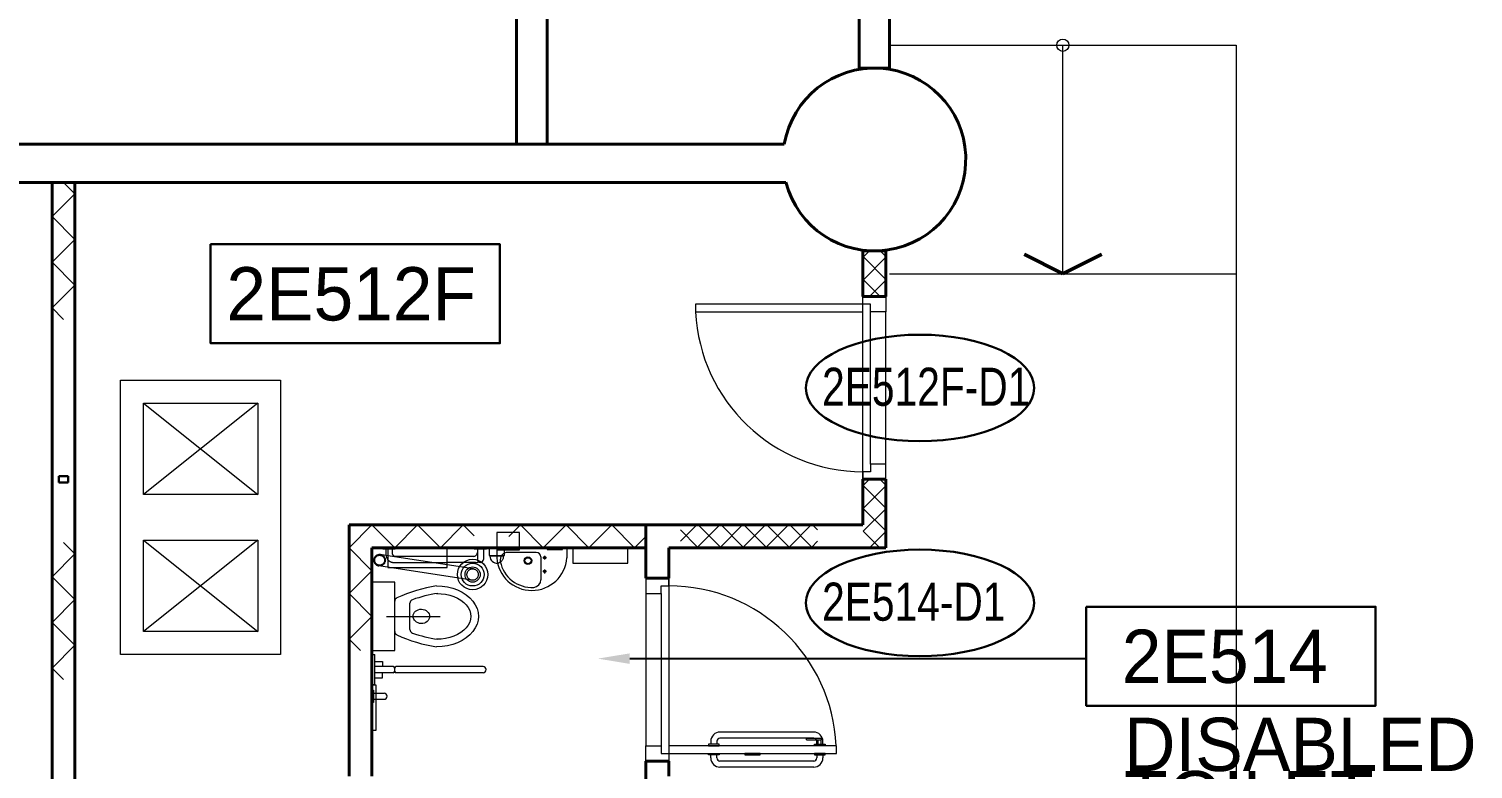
# Model space of a CAD drawing. Header units: metres. Extents: x 1807 to 3745, y 842 to 1968.
# Drawn here: x 3372.45 to 3381.93, y 1496 to 1500.86 of the extents above; entities that cross this region are included whole.
import ezdxf
from ezdxf import colors
from ezdxf.entities.mleader import LeaderData, LeaderLine
from ezdxf.enums import TextEntityAlignment as Align
from ezdxf.math import Vec2, Vec3

# ---------------------------------------------------------------- set-up
doc = ezdxf.new("R2010")
doc.units = ezdxf.units.M
doc.header["$MEASUREMENT"] = 0
for name, pattern in [('DGN1', [7.299439, 0, -7.299439]), ('DGN2', [9.732586, 4.866293, -4.866293]), ('DGN3', [14.598879, 9.732586, -4.866293]), ('DGN4', [19.465171, 9.732586, -4.866293, 0, -4.866293])]:
    doc.linetypes.add(name, pattern=pattern)
doc.layers.get('0').update_dxf_attribs({"lineweight": 0})
for name, color, linetype, lineweight in [('Level 1', 7, 'Continuous', 0), ('Level 31', 7, 'Continuous', 0), ('Level 33', 7, 'Continuous', 0), ('Primary Door', 7, 'Continuous', 0), ('TRIRIGA DOOR BOX', 7, 'Continuous', 0)]:
    doc.layers.add(name, color=color, linetype=linetype, lineweight=lineweight)
doc.styles.add('Style-CHAR_FAST_FONT', font='CHAR_FAST_FONT.shx', dxfattribs={"height": 0.2})

# ---------------------------------------------------------------- blocks, each defined once
blk = doc.blocks.new('AnonymusCell_312')
at = {"layer": 'Primary Door', "color": 7, "linetype": 'Continuous', "lineweight": 30}
blk.add_ellipse((0, 0), major_axis=(0.75, 0), ratio=0.466667, dxfattribs=at)
at = {"layer": 'Primary Door', "color": 7, "linetype": 'Continuous', "lineweight": 30, "style": 'Style-CHAR_FAST_FONT', "width": 0.799986}
blk.add_text('2E512F-D1', height=0.25, dxfattribs=at).set_placement((-0.6428, 0.133), align=Align.TOP_LEFT)
blk = doc.blocks.new('AnonymusCell_318')
at = {"layer": 'Primary Door', "color": 7, "linetype": 'Continuous', "lineweight": 30}
blk.add_ellipse((0, 0), major_axis=(0.75, 0), ratio=0.466667, dxfattribs=at)
at = {"layer": 'Primary Door', "color": 7, "linetype": 'Continuous', "lineweight": 30, "style": 'Style-CHAR_FAST_FONT', "width": 0.799986}
blk.add_text('2E514-D1', height=0.25, dxfattribs=at).set_placement((-0.6428, 0.133), align=Align.TOP_LEFT)

msp = doc.modelspace()

# ---------------------------------------------------------------- linework, layer by layer
at = {"layer": 'Level 1', "color": 7, "linetype": 'Continuous', "lineweight": 40}
for p, q in [((3375.65, 1501.8), (3375.65, 1500.1)), ((3375.85, 1501.8), (3375.85, 1500.1)), ((3377.9, 1501.8), (3377.9, 1500.6)), ((3378.1, 1501.8), (3378.1, 1500.6)), ((3377.9, 1500.6), (3378.1, 1500.6)), ((3377.4084, 1500.1), (3366.5916, 1500.1)), ((3366.581, 1499.85), (3377.419, 1499.85)), ((3372.6, 1491.45), (3372.6, 1499.85)), ((3372.6, 1499.85), (3372.75, 1499.85)), ((3372.75, 1499.85), (3372.75, 1491.6)), ((3377.419, 1499.85), (3377.419, 1499.85)), ((3377.925, 1499.4), (3378.075, 1499.4)), ((3377.925, 1499.1), (3377.925, 1499.4)), ((3378.075, 1499.4), (3378.075, 1499.1)), ((3378.075, 1499.1), (3377.925, 1499.1)), ((3377.925, 1497.6), (3377.925, 1497.9)), ((3377.925, 1497.9), (3378.075, 1497.9)), ((3378.075, 1497.9), (3378.075, 1497.45)), ((3374.55, 1495.95), (3374.55, 1497.6)), ((3374.55, 1497.6), (3377.925, 1497.6)), ((3376.5, 1497.25), (3376.5, 1497.6)), ((3376.5, 1497.45), (3374.7, 1497.45)), ((3374.7, 1497.45), (3374.7, 1495.95)), ((3378.075, 1497.45), (3376.65, 1497.45)), ((3376.65, 1497.45), (3376.65, 1497.25)), ((3376.65, 1497.25), (3376.5, 1497.25)), ((3376.5, 1495.8), (3376.5, 1496.05)), ((3376.5, 1496.05), (3376.65, 1496.05)), ((3376.65, 1496.05), (3376.65, 1495.95))]:
    msp.add_line(p, q, dxfattribs=at)
at = {"layer": 'Level 1', "color": 7, "linetype": 'Continuous', "lineweight": 0}
for p, q in [((3378.1, 1500.75), (3380.375, 1500.75)), ((3379.2375, 1499.25), (3379.2375, 1500.75)), ((3380.375, 1500.75), (3380.375, 1485.75)), ((3372.675, 1499.85), (3372.75, 1499.775)), ((3372.75, 1499.775), (3372.6, 1499.625)), ((3372.6, 1499.625), (3372.75, 1499.475)), ((3372.75, 1499.475), (3372.6, 1499.325)), ((3377.9654, 1499.3982), (3377.9279, 1499.3607)), ((3378.0779, 1499.3607), (3377.9279, 1499.2107)), ((3377.9279, 1499.3607), (3378.0779, 1499.2107)), ((3378.0404, 1499.3982), (3378.0779, 1499.3607)), ((3372.6, 1499.325), (3372.75, 1499.175)), ((3378.1, 1499.25), (3380.375, 1499.25)), ((3372.75, 1499.175), (3372.6, 1499.025)), ((3377.9279, 1499.2107), (3378.0386, 1499.1)), ((3378.0779, 1499.2107), (3377.9673, 1499.1)), ((3377.925, 1499.05), (3376.825, 1499.05)), ((3376.825, 1499.05), (3376.825, 1499)), ((3377.925, 1499.1), (3378.075, 1499.1)), ((3377.925, 1499.05), (3377.925, 1499.1)), ((3377.925, 1499.05), (3377.925, 1499.1)), ((3377.925, 1499.1), (3378.075, 1499.1)), ((3377.925, 1497.9), (3377.925, 1499.05)), ((3377.975, 1499.05), (3377.925, 1499.05)), ((3377.925, 1499), (3377.925, 1499.05)), ((3377.975, 1499.05), (3377.925, 1499.05)), ((3377.975, 1499), (3377.975, 1499.05)), ((3377.975, 1499), (3377.975, 1499.05)), ((3378.075, 1499.1), (3378.075, 1499)), ((3378.075, 1499.1), (3378.075, 1499)), ((3372.6, 1499.025), (3372.675, 1498.95)), ((3376.825, 1499), (3377.925, 1499)), ((3377.975, 1498), (3377.975, 1499)), ((3378.075, 1499), (3377.975, 1499)), ((3378.075, 1499), (3377.975, 1499)), ((3378.075, 1498), (3378.075, 1499)), ((3373.05, 1498.55), (3374.1, 1498.55)), ((3373.05, 1496.75), (3373.05, 1498.55)), ((3374.1, 1498.55), (3374.1, 1496.75)), ((3373.2, 1498.4), (3373.95, 1497.8)), ((3373.95, 1498.4), (3373.2, 1497.8)), ((3378.075, 1498), (3377.975, 1498)), ((3377.975, 1498), (3377.975, 1497.95)), ((3378.075, 1498), (3377.975, 1498)), ((3377.975, 1498), (3377.975, 1497.95)), ((3378.075, 1497.9), (3378.075, 1498)), ((3378.075, 1497.9), (3378.075, 1498)), ((3377.975, 1497.95), (3377.925, 1497.95)), ((3377.925, 1497.95), (3377.925, 1497.9)), ((3377.975, 1497.95), (3377.925, 1497.95)), ((3377.925, 1497.95), (3377.925, 1497.9)), ((3377.925, 1497.9), (3378.075, 1497.9)), ((3377.925, 1497.9), (3378.075, 1497.9)), ((3377.964, 1497.8964), (3377.9265, 1497.8589)), ((3377.9265, 1497.8589), (3378.0765, 1497.7089)), ((3378.0765, 1497.8589), (3377.9265, 1497.7089)), ((3378.039, 1497.8964), (3378.0765, 1497.8589)), ((3378.0765, 1497.7089), (3377.9265, 1497.5589)), ((3377.9265, 1497.7089), (3378.0765, 1497.5589)), ((3374.55, 1497.45), (3374.7, 1497.6)), ((3374.85, 1497.45), (3374.7, 1497.6)), ((3375, 1497.6), (3374.85, 1497.45)), ((3375.15, 1497.45), (3375, 1497.6)), ((3375.3, 1497.6), (3375.15, 1497.45)), ((3375.3707, 1497.5293), (3375.3, 1497.6)), ((3375.67, 1497.5503), (3375.52, 1497.5503)), ((3375.52, 1497.5503), (3375.52, 1497.4503)), ((3375.675, 1497.6), (3375.6, 1497.525)), ((3375.67, 1497.4503), (3375.67, 1497.5503)), ((3375.67, 1497.4503), (3375.67, 1497.5483)), ((3375.825, 1497.45), (3375.675, 1497.6)), ((3375.975, 1497.6), (3375.825, 1497.45)), ((3376.125, 1497.45), (3375.975, 1497.6)), ((3376.275, 1497.6), (3376.125, 1497.45)), ((3376.425, 1497.45), (3376.275, 1497.6)), ((3376.8392, 1497.6053), (3376.7267, 1497.4928)), ((3376.8392, 1497.4553), (3376.7267, 1497.5678)), ((3376.9892, 1497.4553), (3376.8392, 1497.6053)), ((3376.9892, 1497.6053), (3376.8392, 1497.4553)), ((3377.1392, 1497.6053), (3376.9892, 1497.4553)), ((3377.1392, 1497.4553), (3376.9892, 1497.6053)), ((3377.2892, 1497.4553), (3377.1392, 1497.6053)), ((3377.2892, 1497.6053), (3377.1392, 1497.4553)), ((3377.4392, 1497.6053), (3377.2892, 1497.4553)), ((3377.4392, 1497.4553), (3377.2892, 1497.6053)), ((3377.5892, 1497.4553), (3377.4392, 1497.6053)), ((3377.5892, 1497.6053), (3377.4392, 1497.4553)), ((3377.6267, 1497.5678), (3377.5892, 1497.6053)), ((3377.9265, 1497.5589), (3378.0354, 1497.45)), ((3378.0765, 1497.5589), (3377.9676, 1497.45)), ((3372.675, 1497.4854), (3372.75, 1497.4104)), ((3373.2, 1497.5), (3373.95, 1496.9)), ((3373.95, 1497.5), (3373.2, 1496.9)), ((3374.7, 1497.3), (3374.55, 1497.45)), ((3374.8525, 1497.45), (3374.7725, 1497.45)), ((3374.7725, 1497.45), (3374.7725, 1497.444)), ((3374.7725, 1497.447), (3374.8525, 1497.447)), ((3374.7725, 1497.444), (3374.805, 1497.444)), ((3374.7925, 1497.444), (3374.7925, 1497.404)), ((3375.195, 1497.45), (3374.805, 1497.45)), ((3374.805, 1497.45), (3374.805, 1497.32)), ((3375.195, 1497.32), (3375.195, 1497.45)), ((3375.3725, 1497.45), (3375.3725, 1497.444)), ((3375.4525, 1497.45), (3375.3725, 1497.45)), ((3375.3725, 1497.444), (3375.4525, 1497.444)), ((3375.3925, 1497.444), (3375.3925, 1497.404)), ((3375.3925, 1497.444), (3375.3925, 1497.3737)), ((3375.4325, 1497.444), (3375.3925, 1497.444)), ((3375.4325, 1497.444), (3375.4325, 1497.374)), ((3375.4525, 1497.444), (3375.4525, 1497.45)), ((3375.52, 1497.45), (3375.47, 1497.45)), ((3375.47, 1497.45), (3375.47, 1497.4)), ((3375.675, 1497.4503), (3375.515, 1497.4503)), ((3375.515, 1497.4503), (3375.515, 1497.4457)), ((3375.515, 1497.4457), (3375.675, 1497.4457)), ((3375.52, 1497.4503), (3375.67, 1497.4503)), ((3375.98, 1497.45), (3375.52, 1497.45)), ((3375.52, 1497.45), (3375.52, 1497.385)), ((3375.67, 1497.4457), (3375.52, 1497.4457)), ((3375.52, 1497.4457), (3375.52, 1497.4372)), ((3375.52, 1497.4372), (3375.67, 1497.4372)), ((3375.524, 1497.4372), (3375.67, 1497.4372)), ((3375.67, 1497.4372), (3375.67, 1497.4457)), ((3375.67, 1497.4372), (3375.67, 1497.4457)), ((3375.675, 1497.4457), (3375.675, 1497.4503)), ((3375.8515, 1497.45), (3375.8515, 1497.44)), ((3375.9515, 1497.45), (3375.8515, 1497.45)), ((3375.8515, 1497.44), (3375.9515, 1497.44)), ((3375.9515, 1497.44), (3375.9515, 1497.45)), ((3375.98, 1497.45), (3375.98, 1497.385)), ((3376.38, 1497.45), (3376.02, 1497.45)), ((3376.02, 1497.45), (3376.02, 1497.35)), ((3376.38, 1497.35), (3376.38, 1497.45)), ((3376.5, 1497.525), (3376.425, 1497.45)), ((3377.6267, 1497.4928), (3377.5892, 1497.4553)), ((3372.75, 1497.4104), (3372.6, 1497.2604)), ((3375.3663, 1497.394), (3375.195, 1497.394)), ((3375.3808, 1497.354), (3375.195, 1497.354)), ((3375.47, 1497.4), (3375.52, 1497.4)), ((3375.52, 1497.395), (3375.475, 1497.395)), ((3375.48, 1497.4), (3375.48, 1497.395)), ((3375.7799, 1497.42), (3375.5924, 1497.42)), ((3375.8099, 1497.39), (3375.8099, 1497.2403)), ((3375.8475, 1497.385), (3375.8225, 1497.385)), ((3375.835, 1497.3725), (3375.835, 1497.3975)), ((3376.02, 1497.35), (3376.38, 1497.35)), ((3372.6, 1497.2604), (3372.75, 1497.1104)), ((3374.55, 1497.15), (3374.7, 1497.3)), ((3374.805, 1497.32), (3375.195, 1497.32)), ((3375.8475, 1497.295), (3375.8225, 1497.295)), ((3375.835, 1497.2825), (3375.835, 1497.3075)), ((3376.65, 1497.25), (3376.5, 1497.25)), ((3376.5, 1497.25), (3376.5, 1497.15)), ((3376.5, 1497.25), (3376.5, 1497.15)), ((3376.65, 1497.25), (3376.5, 1497.25)), ((3376.65, 1497.25), (3376.65, 1496.1)), ((3376.65, 1497.2), (3376.65, 1497.25)), ((3376.65, 1497.2), (3376.65, 1497.25)), ((3374.7, 1497), (3374.55, 1497.15)), ((3374.85, 1497.225), (3374.7, 1497.225)), ((3374.7, 1497.225), (3374.7, 1496.775)), ((3374.85, 1496.775), (3374.85, 1497.225)), ((3376.5, 1497.15), (3376.5, 1496.15)), ((3376.5, 1497.15), (3376.6, 1497.15)), ((3376.5, 1497.15), (3376.6, 1497.15)), ((3376.6, 1497.15), (3376.6, 1497.2)), ((3376.6, 1497.2), (3376.65, 1497.2)), ((3376.6, 1497.15), (3376.6, 1497.2)), ((3376.6, 1497.2), (3376.65, 1497.2)), ((3376.6, 1497.15), (3376.6, 1496.15)), ((3372.75, 1497.1104), (3372.6, 1496.9604)), ((3374.85, 1496.9008), (3374.85, 1497.0992)), ((3374.95, 1496.9142), (3374.95, 1497.0858)), ((3372.6, 1496.9604), (3372.75, 1496.8104)), ((3374.55, 1496.85), (3374.7, 1497)), ((3372.75, 1496.8104), (3372.6, 1496.6604)), ((3374.625, 1496.775), (3374.55, 1496.85)), ((3374.7, 1496.775), (3374.85, 1496.775)), ((3374.1, 1496.75), (3373.05, 1496.75)), ((3374.7, 1496.55), (3374.7, 1496.75)), ((3374.7, 1496.75), (3374.72, 1496.75)), ((3374.72, 1496.55), (3374.72, 1496.75)), ((3374.72, 1496.703), (3374.77, 1496.703)), ((3374.77, 1496.703), (3374.77, 1496.67)), ((3372.6, 1496.6604), (3372.675, 1496.5854)), ((3374.84, 1496.67), (3374.72, 1496.67)), ((3374.84, 1496.63), (3374.72, 1496.63)), ((3374.72, 1496.597), (3374.77, 1496.597)), ((3374.77, 1496.597), (3374.77, 1496.63)), ((3374.85, 1496.64), (3374.85, 1496.66)), ((3375.43, 1496.67), (3374.86, 1496.67)), ((3375.43, 1496.63), (3374.86, 1496.63)), ((3374.72, 1496.55), (3374.7, 1496.55)), ((3374.7, 1496.25), (3374.7, 1496.55)), ((3374.7, 1496.55), (3374.725, 1496.55)), ((3374.7, 1496.5152), (3374.71, 1496.5152)), ((3374.7, 1496.4352), (3374.7, 1496.5152)), ((3374.71, 1496.5152), (3374.71, 1496.4352)), ((3374.71, 1496.4952), (3374.75, 1496.4952)), ((3374.71, 1496.4952), (3374.735, 1496.4952)), ((3374.71, 1496.4952), (3374.7803, 1496.4952)), ((3374.71, 1496.4552), (3374.71, 1496.4952)), ((3374.725, 1496.55), (3374.725, 1496.25)), ((3374.71, 1496.4352), (3374.7, 1496.4352)), ((3374.71, 1496.4552), (3374.78, 1496.4552)), ((3374.725, 1496.25), (3374.7, 1496.25)), ((3377.6017, 1496.24), (3376.9857, 1496.24)), ((3377.6017, 1496.2), (3376.9857, 1496.2)), ((3377.553, 1496.19), (3377.553, 1496.2)), ((3377.553, 1496.2), (3377.653, 1496.2)), ((3377.653, 1496.19), (3377.653, 1496.2)), ((3376.5, 1496.05), (3376.5, 1496.15)), ((3376.5, 1496.15), (3376.6, 1496.15)), ((3376.5, 1496.15), (3376.6, 1496.15)), ((3376.5, 1496.05), (3376.5, 1496.15)), ((3376.6, 1496.15), (3376.6, 1496.1)), ((3376.6, 1496.15), (3376.6, 1496.1)), ((3377.75, 1496.15), (3376.65, 1496.15)), ((3376.65, 1496.15), (3376.65, 1496.1)), ((3376.9807, 1496.16), (3376.9107, 1496.16)), ((3376.9107, 1496.16), (3376.9107, 1496.15)), ((3376.9107, 1496.15), (3376.9807, 1496.15)), ((3376.9257, 1496.18), (3376.9257, 1496.16)), ((3376.9657, 1496.18), (3376.9657, 1496.16)), ((3376.9807, 1496.15), (3376.9807, 1496.16)), ((3377.553, 1496.19), (3377.653, 1496.19)), ((3377.6067, 1496.15), (3377.6067, 1496.16)), ((3377.6067, 1496.16), (3377.6767, 1496.16)), ((3377.6767, 1496.15), (3377.6067, 1496.15)), ((3377.6217, 1496.16), (3377.6217, 1496.18)), ((3377.63, 1496.15), (3377.63, 1496.19)), ((3377.65, 1496.15), (3377.65, 1496.19)), ((3377.6617, 1496.16), (3377.6617, 1496.18)), ((3377.6767, 1496.16), (3377.6767, 1496.15)), ((3377.75, 1496.1), (3377.75, 1496.15)), ((3376.65, 1496.05), (3376.5, 1496.05)), ((3376.65, 1496.05), (3376.5, 1496.05)), ((3376.6, 1496.1), (3376.65, 1496.1)), ((3376.6, 1496.1), (3376.65, 1496.1)), ((3376.65, 1496.1), (3376.65, 1496.05)), ((3376.65, 1496.1), (3377.75, 1496.1)), ((3376.65, 1496.1), (3376.65, 1496.05)), ((3376.9107, 1496.1), (3376.9807, 1496.1)), ((3376.9107, 1496.09), (3376.9107, 1496.1)), ((3376.9807, 1496.09), (3376.9107, 1496.09)), ((3376.9257, 1496.07), (3376.9257, 1496.09)), ((3376.9657, 1496.07), (3376.9657, 1496.09)), ((3376.9807, 1496.1), (3376.9807, 1496.09)), ((3377.6017, 1496.05), (3376.9857, 1496.05)), ((3377.6017, 1496.01), (3376.9857, 1496.01)), ((3377.15, 1496.1), (3377.15, 1496.09)), ((3377.25, 1496.1), (3377.15, 1496.1)), ((3377.15, 1496.09), (3377.25, 1496.09)), ((3377.25, 1496.09), (3377.25, 1496.1)), ((3377.6767, 1496.1), (3377.6067, 1496.1)), ((3377.6067, 1496.1), (3377.6067, 1496.09)), ((3377.6067, 1496.09), (3377.6767, 1496.09)), ((3377.6217, 1496.09), (3377.6217, 1496.07)), ((3377.6617, 1496.09), (3377.6617, 1496.07)), ((3377.6767, 1496.09), (3377.6767, 1496.1))]:
    msp.add_line(p, q, dxfattribs=at)
at = {"layer": 'Level 1', "color": 7, "linetype": 'Continuous', "lineweight": 53}
for p, q in [((3379.2375, 1499.25), (3378.9848, 1499.3764)), ((3379.4902, 1499.3764), (3379.2375, 1499.25))]:
    msp.add_line(p, q, dxfattribs=at)
at = {"layer": 'Level 1', "color": 7, "linetype": 'Continuous', "lineweight": 13}
for p, q in [((3373.2, 1498.4), (3373.95, 1498.4)), ((3373.2, 1497.8), (3373.2, 1498.4)), ((3373.95, 1498.4), (3373.95, 1497.8)), ((3373.95, 1497.8), (3373.2, 1497.8)), ((3373.2, 1497.5), (3373.95, 1497.5)), ((3373.2, 1496.9), (3373.2, 1497.5)), ((3373.95, 1497.5), (3373.95, 1496.9)), ((3375.3925, 1497.444), (3375.3925, 1497.419)), ((3373.95, 1496.9), (3373.2, 1496.9))]:
    msp.add_line(p, q, dxfattribs=at)
at = {"layer": 'Level 1', "color": 7, "linetype": 'Continuous', "lineweight": 30}
for p, q in [((3372.645, 1497.9199), (3372.645, 1497.8799)), ((3372.705, 1497.9199), (3372.645, 1497.9199)), ((3372.705, 1497.8799), (3372.705, 1497.9199)), ((3372.645, 1497.8799), (3372.705, 1497.8799))]:
    msp.add_line(p, q, dxfattribs=at)
at = {"layer": 'Level 1', "color": 7, "linetype": 'DGN3', "lineweight": 0}
for p, q in [((3374.805, 1497.444), (3374.8325, 1497.444)), ((3374.8325, 1497.444), (3374.8325, 1497.419)), ((3374.8325, 1497.444), (3374.8525, 1497.444)), ((3374.8525, 1497.444), (3374.8525, 1497.45)), ((3375.195, 1497.3381), (3374.7925, 1497.4002)), ((3374.8437, 1497.354), (3375.195, 1497.354)), ((3375.195, 1497.394), (3374.8582, 1497.394))]:
    msp.add_line(p, q, dxfattribs=at)
at = {"layer": 'Level 1', "color": 7, "linetype": 'DGN2', "lineweight": 0}
for p, q in [((3375.57, 1497.45), (3375.52, 1497.45)), ((3375.57, 1497.4), (3375.57, 1497.45)), ((3374.7925, 1497.4002), (3374.7566, 1497.4058)), ((3375.3672, 1497.3116), (3375.195, 1497.3381)), ((3375.52, 1497.4), (3375.57, 1497.4)), ((3375.565, 1497.395), (3375.52, 1497.395)), ((3375.56, 1497.4), (3375.56, 1497.395)), ((3375.3558, 1497.2374), (3374.7452, 1497.3317))]:
    msp.add_line(p, q, dxfattribs=at)
at = {"layer": 'Level 1', "color": 7, "linetype": 'DGN4', "lineweight": 0}
msp.add_line((3374.7969, 1497), (3375.1495, 1497), dxfattribs=at)
at = {"layer": 'Level 1', "color": 7, "linetype": 'DGN1', "lineweight": 0}
msp.add_line((3374.72, 1496.617), (3374.72, 1496.683), dxfattribs=at)
at = {"layer": 'Level 1', "color": 7, "linetype": 'Continuous', "lineweight": 0}
for centre, radius in [((3379.2375, 1500.75), 0.04), ((3375.3615, 1497.2745), 0.1), ((3375.3615, 1497.2745), 0.075), ((3375.725, 1497.365), 0.025), ((3375.725, 1497.365), 0.02), ((3375.835, 1497.385), 0.0075), ((3375.3615, 1497.2745), 0.05), ((3375.835, 1497.295), 0.0075)]:
    msp.add_circle(centre, radius, dxfattribs=at)
at = {"layer": 'Level 1', "color": 7, "linetype": 'DGN2', "lineweight": 0}
for centre, radius in [((3374.7509, 1497.3687), 0.0375), ((3374.7509, 1497.3687), 0.0325), ((3375.3615, 1497.2745), 0.0375)]:
    msp.add_circle(centre, radius, dxfattribs=at)
at = {"layer": 'Level 1', "color": 7, "linetype": 'Continuous', "lineweight": 40}
msp.add_arc((3378, 1500), 0.6, 194.47653, 170.40596, dxfattribs=at)
at = {"layer": 'Level 1', "color": 7, "linetype": 'Continuous', "lineweight": 0}
for centre, radius, start, end in [((3377.925, 1499.05), 1.1, 182.60256, 270), ((3374.8425, 1497.404), 0.05, 179.99838, 221.3916), ((3375.3675, 1497.419), 0.025, 267.27428, 359.99838), ((3375.3825, 1497.404), 0.05, 268.07272, 291.8104), ((3375.4125, 1497.374), 0.02, 180.9424, 359.99068), ((3375.52, 1497.395), 0.045, 180, 276.40364), ((3375.75, 1497.4005), 0.2305, 183.86117, 356.13883), ((3375.5924, 1497.37), 0.05, 90, 190.96145), ((3375.75, 1497.4005), 0.2105, 190.96145, 273.55374), ((3375.7799, 1497.39), 0.03, 0, 90), ((3375.2678, 1496.2507), 0.96, 98.55388, 114.84071), ((3375.2678, 1496.2507), 0.91, 98.55387, 109.31956), ((3375.7599, 1497.2403), 0.05, 273.55374, 0), ((3376.65, 1496.1), 1.1, 2.60256, 90), ((3374.875, 1497.0992), 0.025, 114.84071, 180), ((3374.975, 1497.0858), 0.025, 109.31956, 180), ((3374.875, 1496.9008), 0.025, 180, 245.15929), ((3375.2678, 1497.7493), 0.96, 245.15929, 261.44612), ((3374.975, 1496.9142), 0.025, 180, 250.68044), ((3375.2678, 1497.7493), 0.91, 250.68044, 261.44613), ((3374.84, 1496.66), 0.01, 0, 90), ((3374.84, 1496.64), 0.01, 270, 0), ((3374.86, 1496.66), 0.01, 90, 180), ((3374.86, 1496.64), 0.01, 180, 270), ((3375.43, 1496.65), 0.02, 270, 90), ((3374.78, 1496.4752), 0.02, 270.00932, 89.0576), ((3376.9857, 1496.18), 0.06, 90, 180), ((3376.9857, 1496.18), 0.02, 90, 180), ((3377.6017, 1496.18), 0.06, 0, 90), ((3377.6017, 1496.18), 0.02, 0, 90), ((3376.9857, 1496.07), 0.06, 180, 270), ((3376.9857, 1496.07), 0.02, 180, 270), ((3377.6017, 1496.07), 0.02, 270, 0), ((3377.6017, 1496.07), 0.06, 270, 0)]:
    msp.add_arc(centre, radius, start, end, dxfattribs=at)
at = {"layer": 'Level 1', "color": 7, "linetype": 'DGN2', "lineweight": 0}
for centre, radius, start, end in [((3374.7509, 1497.3687), 0.0375, 81.22857, 261.22857), ((3375.52, 1497.395), 0.045, 276.40364, 0)]:
    msp.add_arc(centre, radius, start, end, dxfattribs=at)
at = {"layer": 'Level 1', "color": 7, "linetype": 'DGN3', "lineweight": 0}
for centre, radius, start, end in [((3374.8425, 1497.404), 0.05, 221.3916, 271.32841), ((3374.8575, 1497.419), 0.025, 179.99838, 271.57489)]:
    msp.add_arc(centre, radius, start, end, dxfattribs=at)
at = {"layer": 'Level 1', "color": 7, "linetype": 'Continuous', "lineweight": 0, "extrusion": (0, 0, -1)}
for major_axis, ratio in [((-0.275, 0), 0.727273), ((-0.225, 0), 0.666667)]:
    msp.add_ellipse((3375.125, 1497), major_axis=major_axis, ratio=ratio, start_param=1.570796, end_param=4.712389, dxfattribs=at)
at = {"layer": 'Level 1', "color": 7, "linetype": 'Continuous', "lineweight": 0}
msp.add_ellipse((3375.025, 1497), major_axis=(-0.0543, 0.001), ratio=0.865295, dxfattribs=at)
at = {"layer": 'TRIRIGA DOOR BOX', "color": 251, "linetype": 'Continuous', "lineweight": 30, "true_color": 0x555555}
for points in [[(3373.6407, 1499.4429), (3375.5407, 1499.4429), (3375.5407, 1498.7929), (3373.6407, 1498.7929)], [(3379.3907, 1497.0629), (3381.2907, 1497.0629), (3381.2907, 1496.4129), (3379.3907, 1496.4129)]]:
    msp.add_lwpolyline(points, close=True, dxfattribs=at)

# ---------------------------------------------------------------- block references
at = {"color": 7, "linetype": 'Continuous', "lineweight": 0}
for name, p in [('AnonymusCell_312', (3378.2992, 1498.4997)), ('AnonymusCell_318', (3378.2992, 1497.0885))]:
    msp.add_blockref(name, p, dxfattribs=at)

# ---------------------------------------------------------------- texts
at = {"layer": 'Level 31', "color": 7, "linetype": 'Continuous', "lineweight": 30, "insert": (3379.639, 1495.982), "char_height": 0.35, "width": 2.931457, "attachment_point": 4, "line_spacing_factor": 0.6, "style": 'Style-CHAR_FAST_FONT'}
msp.add_mtext('DISABLED\\PTOILET\\P', dxfattribs=at)
at = {"layer": 'Level 33', "color": 7, "linetype": 'Continuous', "lineweight": 30, "style": 'Style-CHAR_FAST_FONT'}
for s, p in [('2E512F', (3373.7445, 1499.1179)), ('2E514', (3379.6247, 1496.7379))]:
    msp.add_text(s, height=0.35, dxfattribs=at).set_placement(p, align=Align.MIDDLE_LEFT)

# ---------------------------------------------------------------- leaders
at = {"layer": 'Level 33', "color": 7, "linetype": 'Continuous', "lineweight": 30}
ml = msp.add_multileader_mtext('Standard', dxfattribs=at)
ml.set_content('')
ml.set_leader_properties()
ml.build(insert=Vec2(0, 0))
ml.multileader.update_dxf_attribs({"text_left_attachment_type": 2, "text_right_attachment_type": 2, "text_top_attachment_type": 2, "text_bottom_attachment_type": 2, "dogleg_length": 0, "arrow_head_size": 0.21})
ctx = ml.context
ctx.base_point, ctx.char_height, ctx.arrow_head_size, ctx.landing_gap_size, ctx.plane_origin = Vec3(2954.3072, 1498.6), 0.2, 0.21, 0, Vec3(2951.1, 1498.6)
ctx.left_attachment, ctx.right_attachment, ctx.top_attachment, ctx.bottom_attachment = 2, 2, 2, 2
notes = []
notes.append((ctx, [(0, (1, 1, 0), (3379.3907, 1496.7225), (1, 0), 0, [(0, [(3376.1835, 1496.7225)], 0, [])])]))
ctx.mtext, ml.multileader.dxf.content_type = None, 0
for ctx, leaders in notes:
    for number, flags, end, landing, length, lines in leaders:
        leader = LeaderData()
        leader.index, (leader.has_last_leader_line, leader.has_dogleg_vector, leader.attachment_direction) = number, flags
        leader.last_leader_point, leader.dogleg_vector, leader.dogleg_length = Vec3(end), Vec3(landing), length
        for number, points, colour, breaks in lines:
            line = LeaderLine()
            line.index, line.vertices, line.color, line.breaks = number, Vec3.list(points), colors.encode_raw_color(colour), breaks
            leader.lines.append(line)
        ctx.leaders.append(leader)

doc.saveas('drawing.dxf')
